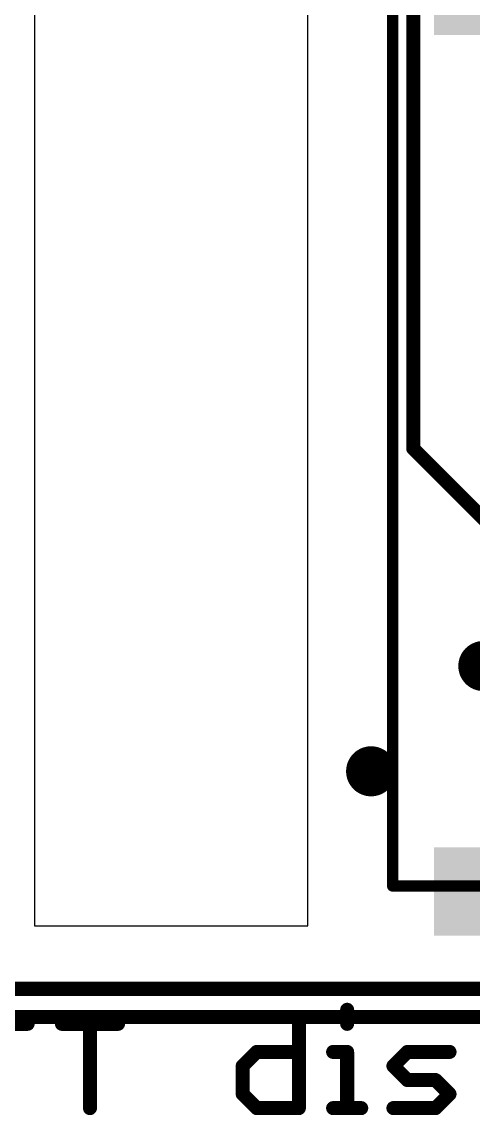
# Model space of a CAD drawing. Extents: x -9.9 to 50.1, y -10.4 to 42.4.
# Drawn here: x 11.46 to 19.63, y 3.43 to 23.22 of the extents above; entities that cross this region are included whole.
import ezdxf

# ---------------------------------------------------------------- set-up
doc = ezdxf.new("R2010")
doc.units = 0
for name, color, linetype in [('1', 12, 'CONTINUOUS'), ('18', 110, 'CONTINUOUS'), ('20', 53, 'CONTINUOUS'), ('21', 40, 'CONTINUOUS'), ('51', 253, 'CONTINUOUS')]:
    doc.layers.add(name, color=color, linetype=linetype)

# ---------------------------------------------------------------- blocks, each defined once
blk = doc.blocks.new('RECT')
blk.add_solid([(-0.5, -0.5), (0.5, -0.5), (-0.5, 0.5), (0.5, 0.5)])
blk = doc.blocks.new('ROUNDV')
at = {"const_width": 0.5}
blk.add_lwpolyline([(0, -0.25, 1), (0, 0.25, 1), (0, -0.25)], format="xyb", dxfattribs=at)

msp = doc.modelspace()

# ---------------------------------------------------------------- linework, layer by layer
at = {"layer": '1', "const_width": 0.254}
for points in [[(18.542, 24.13), (18.542, 15.494)], [(18.542, 15.494), (20.911, 13.125)], [(10.795, 5.715), (21.209, 5.715)], [(21.971, 5.207), (9.906, 5.207)]]:
    msp.add_lwpolyline(points, dxfattribs=at)
at = {"layer": '1', "const_width": 0.127}
for points in [[(18.5869, 15.5389, 1), (18.4971, 15.4491)], [(18.4785, 15.494, 1), (18.6055, 15.494)]]:
    msp.add_lwpolyline(points, format="xyb", dxfattribs=at)
at = {"layer": '20'}
for p, q in [((11.684, 24.384), (11.684, 6.858)), ((16.637, 6.858), (16.637, 24.384)), ((11.684, 6.858), (16.637, 6.858))]:
    msp.add_line(p, q, dxfattribs=at)
at = {"layer": '21', "const_width": 0.254}
for points in [[(17.3462, 5.3355), (17.3462, 5.0813)], [(10.5434, 5.0813), (11.5603, 5.0813)], [(12.1806, 5.0813), (13.1974, 5.0813)], [(12.689, 3.556), (12.689, 5.0813)], [(16.4717, 5.0813), (16.4717, 3.556)], [(15.4549, 4.3186), (15.7091, 4.5729)], [(15.7091, 4.5729), (16.4717, 4.5729)], [(17.092, 4.5729), (17.3462, 4.5729)], [(17.3462, 4.5729), (17.3462, 3.556)], [(18.1835, 4.3186), (18.4377, 4.5729)], [(18.4377, 4.5729), (19.2003, 4.5729)], [(15.4549, 3.8102), (15.4549, 4.3186)], [(18.4377, 4.0644), (18.1835, 4.3186)], [(18.9461, 4.0644), (18.4377, 4.0644)], [(19.2003, 3.8102), (18.9461, 4.0644)], [(15.7091, 3.556), (15.4549, 3.8102)], [(18.9461, 3.556), (19.2003, 3.8102)], [(16.4717, 3.556), (15.7091, 3.556)], [(17.092, 3.556), (17.6005, 3.556)], [(18.1835, 3.556), (18.9461, 3.556)]]:
    msp.add_lwpolyline(points, dxfattribs=at)
at = {"layer": '21', "const_width": 0.127}
for points in [[(17.4097, 5.3355, 1), (17.2827, 5.3355)], [(11.5603, 5.0178, 1), (11.5603, 5.1448)], [(12.1806, 5.1448, 1), (12.1806, 5.0178)], [(12.7525, 5.0813, 1), (12.6255, 5.0813)], [(13.1974, 5.0178, 1), (13.1974, 5.1448)], [(16.5352, 5.0813, 1), (16.4082, 5.0813)], [(17.2827, 5.0813, 1), (17.4097, 5.0813)], [(15.7091, 4.6364, 1), (15.7091, 4.5094)], [(15.754, 4.528, 1), (15.6642, 4.6178)], [(16.4717, 4.5094, 1), (16.4717, 4.6364)], [(17.092, 4.6364, 1), (17.092, 4.5094)], [(17.4097, 4.5729, 1), (17.2827, 4.5729)], [(17.3462, 4.5094, 1), (17.3462, 4.6364)], [(18.4377, 4.6364, 1), (18.4377, 4.5094)], [(18.4826, 4.528, 1), (18.3928, 4.6178)], [(19.2003, 4.5094, 1), (19.2003, 4.6364)], [(15.5184, 4.3186, 1), (15.3914, 4.3186)], [(15.41, 4.3636, 1), (15.4998, 4.2737)], [(18.2284, 4.3636, 1), (18.1386, 4.2737)], [(18.1386, 4.3636, 1), (18.2284, 4.2737)], [(18.4377, 4.1279, 1), (18.4377, 4.0009)], [(18.3928, 4.0195, 1), (18.4826, 4.1093)], [(18.991, 4.1093, 1), (18.9012, 4.0195)], [(18.9461, 4.0009, 1), (18.9461, 4.1279)], [(15.4998, 3.8551, 1), (15.41, 3.7653)], [(15.3914, 3.8102, 1), (15.5184, 3.8102)], [(19.2452, 3.7653, 1), (19.1554, 3.8551)], [(19.1554, 3.7653, 1), (19.2452, 3.8551)], [(12.6255, 3.556, 1), (12.7525, 3.556)], [(15.7091, 3.6195, 1), (15.7091, 3.4925)], [(15.6642, 3.5111, 1), (15.754, 3.6009)], [(16.4082, 3.556, 1), (16.5352, 3.556)], [(16.4717, 3.4925, 1), (16.4717, 3.6195)], [(17.092, 3.6195, 1), (17.092, 3.4925)], [(17.2827, 3.556, 1), (17.4097, 3.556)], [(17.6005, 3.4925, 1), (17.6005, 3.6195)], [(18.1835, 3.6195, 1), (18.1835, 3.4925)], [(18.9012, 3.6009, 1), (18.991, 3.5111)], [(18.9461, 3.4925, 1), (18.9461, 3.6195)]]:
    msp.add_lwpolyline(points, format="xyb", dxfattribs=at)
at = {"layer": '51', "const_width": 0.2032}
for points in [[(18.169, 23.675), (18.169, 7.575)], [(22.569, 7.575), (18.169, 7.575)]]:
    msp.add_lwpolyline(points, dxfattribs=at)
at = {"layer": '51', "const_width": 0.1016}
for points in [[(18.169, 7.6258, 1), (18.169, 7.5242)], [(18.1182, 7.575, 1), (18.2198, 7.575)]]:
    msp.add_lwpolyline(points, format="xyb", dxfattribs=at)

# ---------------------------------------------------------------- block references
at = {"layer": '1', "xscale": 1.6, "yscale": 2.2, "rotation": 270}
for p in [(20.019, 23.775), (20.019, 7.475)]:
    msp.add_blockref('RECT', p, dxfattribs=at)
at = {"layer": '18', "xscale": 0.9064, "yscale": 0.9064}
for p in [(19.812, 11.557), (19.812, 11.557), (17.78, 9.652), (17.78, 9.652)]:
    msp.add_blockref('ROUNDV', p, dxfattribs=at)

doc.saveas('drawing.dxf')
